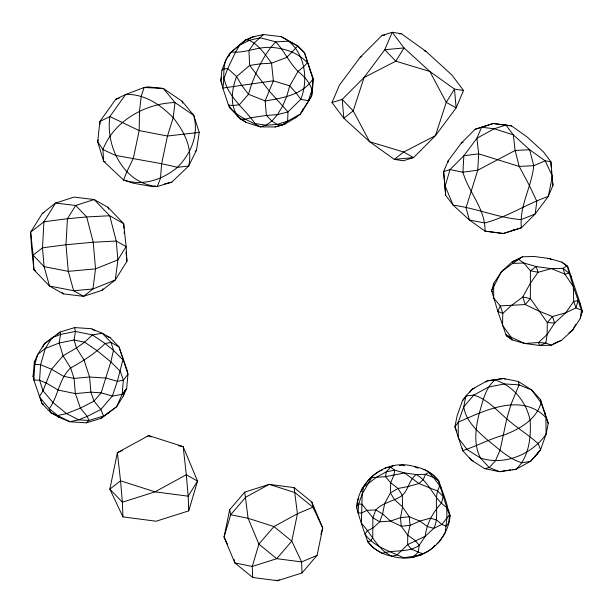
<?xml version="1.0" encoding="UTF-8"?>
<svg xmlns="http://www.w3.org/2000/svg" width="613" height="613" viewBox="0 0 613 613"><rect width="100%" height="100%" fill="white"/><g stroke="black" fill="none" stroke-linecap="round" stroke-linejoin="round"><path stroke-width="0.92" d="M580.205 306.63L580.289 303.849L567.937 267.084L567.086 265.858L561.845 262.111L549.332 258.533L534.329 256.495L522.567 256.77L512.322 261.713L501.304 271.896L493.71 283.428L491.603 290.677L497.856 311.427L506.016 334.905L506.867 336.131L512.108 339.878L524.621 343.456L539.624 345.494L551.394 345.219L561.631 340.276L572.649 330.093L580.243 318.561L582.35 311.304L580.289 303.849M448.417 511.702C446.831 501.273 442.149 491.22 438.854 481.128C433.123 473.297 424.188 468.393 414.733 466.646C387.14 458.156 359.18 478.983 356.467 507.043C359.67 518.767 363.578 530.291 367.754 541.693C373.493 549.532 382.428 554.428 391.883 556.183C419.476 564.665 447.429 543.838 450.149 515.778L448.532 509.939M312.454 90.157L313.412 79.069L304.485 52.726L297.803 45.929L281.122 36.619L263.437 34.535L252.947 36.849L245.752 39.799L230.021 53.147L225.622 60.495L221.929 70.188L220.818 80.502L222.818 88.073L228.465 105.015L229.952 107.919L240.204 118.891L246.273 122.5L260.234 126.876L275.099 126.945L281.781 125.297L285.627 123.665L295.121 117.972L300.224 114.225L308.929 100.724L311.665 95.866L312.454 90.157L311.573 92.801M33.071 376.144L34.351 362.053L37.73 354.406L44.374 343.732L60.066 332.039L74.679 327.587L91.222 328.683L102.195 333.204L110.156 337.694L119.037 346.943L127.197 370.428L127.948 374.275L126.669 388.374L123.29 396.013L116.646 406.695L100.953 418.38L86.341 422.832L69.798 421.744L58.825 417.215L50.864 412.725L41.983 403.477L33.822 379.999L33.071 376.144L33.96 378.704M357.456 504.453L357.854 500.016L358.889 498.66M303.266 108.539L303.037 110.171L301.06 112.118M361.18 491.657L361.425 489.994C366.666 481.734 373.133 473.673 382.42 469.887M493.434 285.313L493.71 283.428L493.664 298.133L500.3 305.895L502.767 313.45L502.576 325.465L510.92 336.928L512.108 339.878L506.016 334.905L524.621 343.456L538.436 342.544L545.838 343.035L551.394 345.219L555.424 342.736L561.631 340.276M580.243 318.561L581.499 310.086L573.339 286.6L567.086 265.858L563.056 268.341L551.294 268.617L536.291 266.578L523.778 263L512.66 263.429L501.304 271.896L491.603 290.677L492.454 291.903M196.52 150.162L199.225 132.4L193.777 115.39L182.161 101.306L163.349 88.464L147.756 86.862L144.155 87.483L125.657 94.471L115.688 99.375L99.904 121.458L97.682 141.718L103.62 161.234L123.596 180.038L133.075 183.157L152.752 186.643L157.303 186.513L171.74 182.153L188.681 166.031L196.52 150.162L195.164 151.457M537.249 454.195L540.597 449.605L546.091 434.188L548.237 423.361L540.459 399.507L531.678 389.96L518.414 381.524L503.572 378.489L487.159 380.872L472.577 388.88L465.895 395.998L462.547 400.588L457.053 416.005L454.907 426.832L462.685 450.685L471.466 460.233L484.73 468.669L499.572 471.696L515.985 469.32L530.559 461.313L537.249 454.195L537.601 452.394M229.691 509.702L224.044 537.065L234.848 562.918L252.686 577.469L277.559 580.71L302.017 572.94L317.074 555.37L322.722 528.008L311.917 502.154L294.079 487.603L269.207 484.362L244.748 492.132L229.691 509.702L230.672 514.744L224.044 537.065L227.584 544.559M447.927 162.414L448.31 160.575L461.374 143.051L475.159 129.243L493.235 123.504L511.61 125.895L527.157 137.013L543.425 151.848L550.888 161.717L552.941 185.448L548.26 196.436L535.195 213.968L521.41 227.768L503.334 233.515L484.96 231.116L469.412 219.998L453.145 205.163L445.682 195.294L443.62 171.563L448.31 160.575M221.622 77.092L220.818 80.502L222.075 84.004M229.369 55.86L230.021 53.147L245.752 39.799L249.445 40.282L260.134 37.776L275.773 41.86L288.746 41.148L297.474 45.937L304.485 52.726L312.875 79.077L311.665 95.866L300.224 114.225L287.635 121.136L281.781 125.297L277.107 124.416L266.019 125.228L260.234 126.876C249.139 120.301 235.752 116.769 228.465 105.015L232.963 105.551L239.415 104.685L248.48 94.279L251.644 84.104L255.698 73.752L260.418 63.821L265.529 54.871L270.747 47.408L275.773 41.86C284.233 50.933 289.167 62.534 298.025 71.384C304.109 76.364 309.963 82.28 311.887 90.165L308.362 100.731L300.799 99.306L296.094 92.923L289.75 85.866L273.383 80.809L222.818 88.073C225.278 75.399 220.634 61.859 231.691 51.975C244.901 53.484 257.483 46.626 270.747 47.408C284.248 48.067 298.064 52.58 307.366 62.794L303.726 66.679L298.025 71.384L289.75 85.866L286.677 96.525L282.509 106.294L277.482 114.639L271.881 121.067L266.019 125.228L255.008 123.535C244.641 108.47 227.783 97.076 224.051 78.219L227.745 68.526L235.384 52.45L239.783 45.101L249.445 40.282C259.077 45.285 265.345 54.626 271.536 63.193L273.383 80.809L265.153 100.93L266.394 115.451L271.881 121.067L277.107 124.416L287.635 121.136L287.995 111.918L300.799 99.306C309.557 77.453 304.063 47.247 281.122 36.619M123.29 396.013L124.883 390.55M188.72 510.859L197.555 481.098L183.157 446.624L148.683 435.575L117.374 452.662L109.85 489.151L122.937 516.897L156.108 521.226L188.72 510.859L188.176 496.17L186.321 474.761L183.157 446.624L178.506 445.682M320.867 534.26L322.722 528.008L312.898 507.196L311.917 502.154M308.929 100.724L309.511 98.961M98.264 140.002L97.682 141.718L102.923 149.564L103.62 161.234L105.344 161.801M331.993 102.563L339.426 85.138L360.137 57.338L382.006 35.447L392.205 32.29L401.27 33.677L425.92 51.3L451.727 74.832L463.558 90.486L456.126 107.903L435.414 135.703L413.545 157.595L403.346 160.759L394.282 159.365L369.631 141.741L343.824 118.209L331.993 102.563L342.2 99.398L364.061 77.506L384.772 49.707L392.205 32.29L404.044 47.937L429.843 71.468L454.494 89.092L463.558 90.486M42.91 347.027L44.374 343.732L53.645 337.135M581.3 313.68L582.35 311.304L581.499 310.086L575.944 307.902L565.707 312.845L552.428 316.538L547.286 322.538L547.095 334.56L545.838 343.035L539.624 345.494L538.436 342.544L547.095 334.56L554.681 323.028L565.707 312.845L573.691 301.412L573.339 286.6L564.78 274.072L563.056 268.341L569.148 273.314L564.78 274.072L551.294 268.617L538.015 272.31L530.414 270.754L523.778 263L518.529 259.253L512.322 261.713L512.66 263.429L522.567 256.77M575.822 324.292L572.649 330.093L568.864 332.913M42.312 213.439L30.65 232.166L31.47 246.801L33.914 269.797L49.5 286.026L63.468 293.903L83.544 296.309L102.003 290.363L115.282 279.988L126.945 261.261L126.125 246.618L123.68 223.63L108.095 207.401L94.126 199.524L74.05 197.11L55.591 203.056L42.312 213.439L44.029 212.742M102.003 290.363L102.969 288.807M35.485 360.559L34.351 362.053L34.811 364.428L33.822 379.999L39.584 380.275L46.366 383.071L58.358 390.121L75.361 393.592L90.893 392.167L101.114 392.841L112.355 396.029L122.117 394.328L126.669 388.374M462.547 400.588L466.087 396.458M469.627 392.32L472.577 388.88L474.286 388.581M485.948 382.175L487.159 380.872L503.572 378.489L505.296 379.186M434.954 545.21C427.59 554.504 414.679 556.282 403.638 557.776C390.159 551.294 374.191 546.911 365.057 534.298L367.141 530.804L372.896 528.054L379.677 521.793L382.619 513.947L384.719 503.327L390.397 492.944L390.696 482.768L393.952 475.006L394.711 470.14L390.604 467.206L385.47 467.78L384.512 468.669M295.121 117.972L297.765 115.367M57.515 334.384L60.066 332.039L60.526 334.422L59.185 342.996L63.055 355.816L70.648 367.984L74.05 378.428L75.361 393.592L80.403 408.105L87.253 416.419L88.893 420.495L86.341 422.832M100.953 418.38L116.646 406.695L122.117 394.328L123.389 380.229L120.271 371.263L110.838 361.877L97.214 350.759L84.602 342.161L74.089 340.016L59.185 342.996L45.293 348.49L37.73 354.406L34.811 364.428L40.581 364.712L51.553 369.241L63.537 376.282L74.05 378.428L89.575 377.003L106.118 378.091L117.359 381.286L123.389 380.229L127.948 374.275L119.037 346.943L111.083 342.452L102.195 333.204L92.433 334.913L75.43 331.441L60.526 334.422L51.944 337.817L45.293 348.49L40.581 364.712L39.584 380.275L42.994 390.719L52.887 402.488L66.518 413.599L78.663 419.821L88.893 420.495L103.505 416.043L100.854 409.453L94.004 401.132L90.893 392.167L89.575 377.003L84.073 360.107L76.479 347.939L74.089 340.016L75.43 331.441L74.679 327.587M392.795 466.148L393.761 465.259L390.604 467.206L386.259 471.834L376.788 477.029L363.601 487.013L362.214 494.047L358.643 504.062L358.084 512.889L361.348 513.043L367.11 510.3L375.823 509.955L382.619 513.947L390.504 521.088L401.239 526.199L407.775 535.18L415.338 540.643L419.223 545.355L418.235 551.999L412.855 557.562L415.223 556.106M147.258 436.694L148.683 435.575L151.089 436.939M437.1 543.539L439.245 541.861L445.191 532.827L446.9 518.192L446.785 507.426L438.188 480.171L433.675 477.627L425.483 474.324L416.265 474.546L404.511 472.945L394.711 470.14L386.259 471.834L385.5 476.692L390.696 482.768L398.013 488.477L402.32 495.381L402.595 506.982L400.488 517.602L401.239 526.199L410.043 525.387L419.867 521.065L430.265 518.177L436.64 519.985L441.827 524.475L446.172 526.184L448.754 522.812L449.482 514.82L446.785 507.426C433.652 499.128 429.836 482.025 416.265 474.546C409.124 479.627 408.741 489.427 402.32 495.381C394.006 501.488 383.064 502.131 375.823 509.955L372.888 517.801L372.75 537.471L370.673 540.972L367.754 541.693L373.463 547.899L382.083 553.378C394.251 549.401 408.266 553.095 419.223 545.355L425.169 536.321L433.797 528.345L441.827 524.475L449.482 514.82L450.149 515.778M262.203 35.47L263.437 34.535L254.165 43.079L248.947 50.542L249.69 65.43L269.322 91.153L287.995 111.918L277.482 114.639L266.394 115.451L250.487 117.773L244.702 119.42L240.204 118.891C229.124 107.681 231.446 90.011 236.587 76.541L249.69 65.43L260.418 63.821L271.536 63.193L286.769 57.369L297.803 45.929M221.929 70.188L223.592 69.016L227.745 68.526L236.587 76.541L241.806 85.536L248.48 94.279L265.153 100.93C282.225 98.264 302.784 94.686 312.875 79.077L313.412 79.069M279.237 579.798L277.559 580.71L275.773 580.143M360.137 57.338L361.808 56.48M243.284 41.669L245.706 40.466M247.315 39.661L252.947 36.849L254.732 36.749M122.531 450.478L117.374 452.662L120.539 480.799L122.393 502.208L122.937 516.897M317.074 555.37L301.611 561.922L276.731 558.681L252.272 566.45L234.848 562.918L234.189 559.554M461.374 143.051L463.137 142.339M107.359 413.285L109.076 412.603M115.688 99.375L119.183 98.095M445.682 195.294L443.62 171.563L450.057 169.571L462.93 172.176L477.749 170.238L515.112 150.476L529.624 149.725L545.172 160.844L552.428 176.215L548.26 196.436C526.437 203.991 507.081 217.201 484.653 222.971L469.412 219.998L466.018 207.776L477.749 170.238L478.661 153.825L476.906 138.232L494.254 128.768L505.894 125.021L513.357 134.891L529.624 149.725L533.747 165.679C531.755 186.873 519.027 206.121 521.41 227.768L503.334 233.515L484.96 231.116C485.749 209.179 468.639 192.474 462.93 172.176L463.842 155.763L476.906 138.232L481.596 127.251L493.235 123.504L511.61 125.895M275.099 126.945L285.627 123.665M475.159 129.243L481.596 127.251L494.254 128.768L513.357 134.891L515.112 150.476L519.226 166.429L529.578 185.9L536.835 201.271L535.195 213.968L521.104 219.63C497.848 217.799 476.27 208.144 453.145 205.163L445.161 186.061L450.057 169.571L463.842 155.763L478.661 153.825L519.226 166.429L533.747 165.679L545.172 160.844L550.888 161.717L551.194 167.257M423.077 469.803L424.533 469.443L433.153 474.922L438.854 481.128M484.73 468.669L489.22 467.558L495.273 461.037L500.047 450.241L506.767 418.832L510.882 404.672L519.065 384.887L518.414 381.524M152.752 186.643L155.464 186M164.506 183.862L171.74 182.153M506.384 470.508L499.572 471.696L489.22 467.558L480.439 458.003L467.167 449.574L458.279 438.019L458.263 422.234L463.757 406.817L465.895 395.998L473.788 395.109L488.369 387.102L504.629 383.93L519.065 384.887L531.678 389.96L541.11 402.871L548.237 423.361M199.225 132.4L167.472 136.009L139.174 130.577L109.865 116.554L99.904 121.458L100.057 124.148M399.423 465.558L402.979 465.045L404.657 465.719M508.093 470.209L510.721 469.91M512.476 469.719L515.985 469.32C529.126 457.106 531.164 437.353 530.122 420.372C526.444 402.021 513.127 385.631 495.051 379.983C484.99 388.106 482.921 401.546 479.251 413.208C475.657 427.897 473.29 443.973 480.439 458.003C504.338 465.964 532.046 454.455 546.091 434.188L545.915 417.614C521.571 392.335 484.753 410.411 458.263 422.234L454.907 426.832L456.892 431.759M418.572 555.324L421.139 555.041L422.587 553.708L411.507 549.309L407.63 544.597L407.775 535.18L410.043 525.387L409.292 516.79L402.595 506.982L394.703 499.84L390.397 492.944L398.013 488.477L408.572 486.423L418.978 483.527L423.414 479.42L425.483 474.324L428.64 472.378L433.675 477.627L439.805 486.009C432.226 499.181 440.54 515.02 433.797 528.345L427.43 526.536L419.867 521.065L409.292 516.79L400.488 517.602L390.504 521.088L379.677 521.793L372.888 517.801L361.915 504.223L362.214 494.047L371.662 477.611L385.5 476.692L404.511 472.945L418.978 483.527L437.736 491.097L443.092 496.423L441.598 502.936C432.87 512.261 426.74 523.533 425.169 536.321L407.63 544.597L396.91 555.087L391.883 556.183C377.708 549.961 371.723 534.007 361.363 523.295L361.915 504.223L358.643 504.062L356.467 507.043L357.134 508.001M382.006 35.447L384.757 35.194M399.438 33.845L401.27 33.677M547.486 258.655L549.332 258.533L551.899 259.759M513.165 229.546L514.974 229.76M424.135 50.764L425.92 51.3M473.144 460.907L471.466 460.233L469.796 457.957M106.762 336.299L110.156 337.694M414.733 466.646L417.79 468.209M92.034 329.097L95.276 330.752M35.554 270.724L33.914 269.797L33.094 255.154L30.65 232.166L43.937 221.791L55.591 203.056L75.675 205.47L94.126 199.524L109.719 215.753L123.68 223.63L123.933 228.205M43.569 404.373L41.983 403.477L40.596 398.902M237.254 116.209L240.265 118.309M242.518 119.88L246.273 122.5M561.845 262.111L567.937 267.084M62.166 292.547L63.468 293.903M57.553 415.898L58.825 417.215M440.433 487.189L441.552 488.523M570.266 274.992L571.377 276.517M229.392 106.141L229.952 107.919M108.095 207.401L108.585 209.163M506.407 334.476L506.867 336.131M367.961 540.988L368.421 542.651M182.161 101.306L182.567 103.091M540.459 399.507L541.11 402.871C536.038 419.928 519.203 429.391 503.534 435.176C489.427 439.054 476.462 446.187 462.685 450.685L462.194 448.164M294.079 487.603L297.435 513.748L291.788 541.11L276.731 558.681L258.893 544.129L248.096 518.276L244.748 492.132M551.401 170.95L551.6 172.759M551.984 176.391L552.367 180.015M552.658 182.728L552.941 185.448M125.964 252.058L126.355 255.744M126.554 257.583L126.945 261.261M124.14 231.86L124.247 233.691M302.017 572.94L301.611 561.922L291.788 541.11L273.95 526.559L248.096 518.276L230.672 514.744L245.721 497.174L269.207 484.362L295.06 492.645L312.898 507.196L297.435 513.748L273.95 526.559L258.893 544.129L252.272 566.45L252.686 577.469M544.857 412.174L544.865 414.028M109.865 116.554C105.451 146.898 124.094 183.915 157.303 186.513L160.437 178.437L161.648 163.717L167.472 136.009L173.203 117.727L174.958 102.547L163.349 88.464L144.155 87.483L141.243 96.072L139.488 111.252L139.174 130.577L133.35 158.277L126.73 171.962L123.596 180.038C142.829 186.268 162.399 179.916 177.502 167.303C191.187 153.281 198.957 134.944 193.777 115.39L174.958 102.547C145.258 103.313 113.857 121.075 102.923 149.564L115.489 155.395L161.648 163.717L177.502 167.303L188.681 166.031C193.011 148.246 184 131.274 173.203 117.727C160.637 104.739 144.453 93.728 125.657 94.471L109.865 116.554M530.414 270.754L530.383 298.554L547.286 322.538L554.681 323.028L552.428 316.538L538.934 311.075L525.234 304.554L500.3 305.895L497.856 311.427L502.767 313.45L511.418 305.458L522.774 296.999L530.03 283.742L538.015 272.31L536.291 266.578L530.414 270.754M43.937 221.791L42.489 247.821L44.113 266.632L49.5 286.026L73.667 290.738L92.938 288.976L115.282 279.988L117.88 259.866L116.248 241.047L109.719 215.753L86.694 216.941L67.43 218.711L43.937 221.791M67.43 218.711L65.982 244.74L68.288 271.352L73.667 290.738L83.544 296.309L92.938 288.976L95.536 268.846L93.23 242.242L86.694 216.941L75.675 205.47L67.43 218.711M113.466 350.383L110.838 361.877L101.114 392.841L94.004 401.132L80.403 408.105L66.518 413.599L57.645 415.53L50.864 412.725L49.224 408.656L39.324 396.887L42.994 390.719L51.553 369.241L63.055 355.816L76.479 347.939L84.602 342.161L92.433 334.913L105.045 343.51L113.466 350.383L122.907 359.762L117.359 381.286L112.355 396.029L100.854 409.453L87.253 416.419L78.663 419.821L69.798 421.744L57.645 415.53L49.224 408.656C58.488 396.105 58.863 378.719 70.648 367.984C82.901 361.042 95.092 353.594 105.045 343.51L111.083 342.452L113.466 350.383M578.059 300.646L575.944 307.902L573.691 301.412L578.059 300.646M364.061 77.506L353.218 110.876L343.824 118.209L342.2 99.398L353.218 110.876L369.631 141.741L403.668 152.024L413.545 157.595L394.282 159.365L403.668 152.024L435.414 135.703L446.249 102.34L454.494 89.092L456.126 107.903L446.249 102.34L429.843 71.468L395.799 61.185L384.772 49.707L404.044 47.937L395.799 61.185L364.061 77.506M126.125 246.618L117.88 259.866L95.536 268.846L68.288 271.352L44.113 266.632L33.094 255.154L42.489 247.821L65.982 244.74L93.23 242.242L116.248 241.047L126.125 246.618M197.555 481.098L188.176 496.17L155.005 491.848L120.539 480.799L109.85 489.151L122.393 502.208L155.005 491.848L186.321 474.761L197.555 481.098M530.383 298.554L525.234 304.554L522.774 296.999L530.383 298.554M473.788 395.109L463.757 406.817C465.926 421.407 477.627 431.406 488.155 440.548C498.806 448.854 508.729 458.968 522.046 462.8L530.559 461.313L540.597 449.605L538.283 443.85C528.437 434.686 516.751 427.843 506.767 418.832C496.499 410.051 487.159 399.071 473.788 395.109"/></g></svg>
